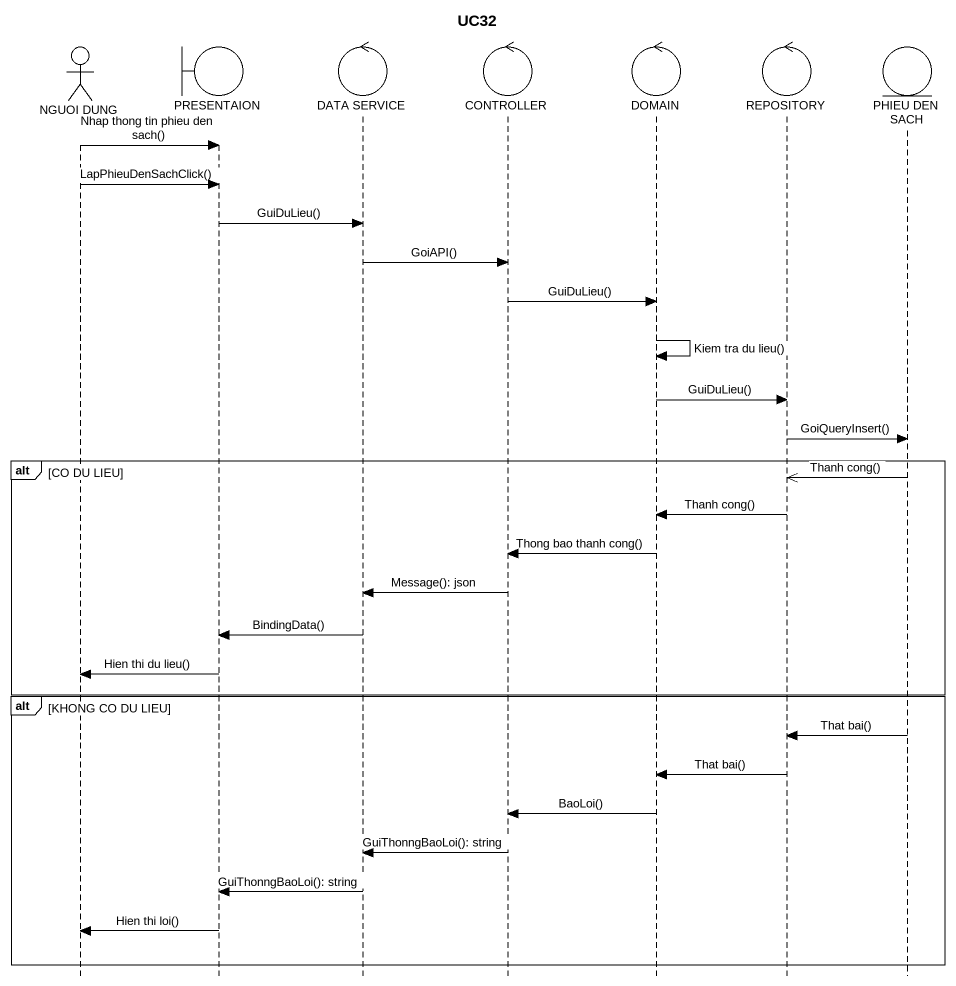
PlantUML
@startuml
title UC32
hide footbox
actor "NGUOI DUNG" as NGUOI_DUNG
boundary PRESENTAION
control "DATA SERVICE" as DATA_SERVICE
control CONTROLLER
control DOMAIN
control REPOSITORY
entity "PHIEU DEN SACH" as PHIEU_DEN_SACH

NGUOI_DUNG -> PRESENTAION : Nhap thong tin phieu den sach()
NGUOI_DUNG -> PRESENTAION : LapPhieuDenSachClick()
PRESENTAION -> DATA_SERVICE : GuiDuLieu()
DATA_SERVICE -> CONTROLLER : GoiAPI()
CONTROLLER -> DOMAIN : GuiDuLieu()
DOMAIN -> DOMAIN : Kiem tra du lieu()
DOMAIN -> REPOSITORY : GuiDuLieu()
REPOSITORY -> PHIEU_DEN_SACH : GoiQueryInsert()
alt CO DU LIEU
  PHIEU_DEN_SACH ->> REPOSITORY : Thanh cong()
  REPOSITORY -> DOMAIN : Thanh cong()
  DOMAIN -> CONTROLLER : Thong bao thanh cong()
  CONTROLLER -> DATA_SERVICE : Message(): json
  DATA_SERVICE -> PRESENTAION : BindingData()
  PRESENTAION -> NGUOI_DUNG : Hien thi du lieu()
end
alt KHONG CO DU LIEU
  PHIEU_DEN_SACH -> REPOSITORY : That bai()
  REPOSITORY -> DOMAIN : That bai()
  DOMAIN -> CONTROLLER : BaoLoi()
  CONTROLLER -> DATA_SERVICE : GuiThonngBaoLoi(): string
  DATA_SERVICE -> PRESENTAION : GuiThonngBaoLoi(): string
  PRESENTAION -> NGUOI_DUNG : Hien thi loi()
end
@enduml
